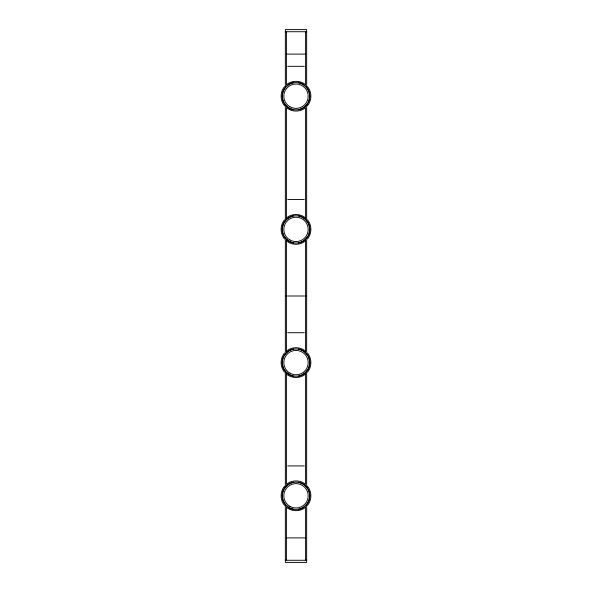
<?xml version="1.0" encoding="UTF-8"?>
<svg xmlns="http://www.w3.org/2000/svg" width="592" height="592" viewBox="0 0 592 592"><rect width="100%" height="100%" fill="white"/><g stroke="black" fill="none" stroke-linecap="round" stroke-linejoin="round"><path stroke-width="0.89" d="M284.574 86.61C279.994 91.96 279.994 100.44 284.574 105.79M307.426 105.79C312.006 100.44 312.006 91.96 307.426 86.61M284.574 219.81C279.994 225.16 279.994 233.64 284.574 238.99M307.426 238.99C312.006 233.64 312.006 225.16 307.426 219.81M284.574 353.01C279.994 358.36 279.994 366.84 284.574 372.19M307.426 372.19C312.006 366.84 312.006 358.36 307.426 353.01M284.574 486.21C279.994 491.56 279.994 500.04 284.574 505.39M307.426 505.39C312.006 500.04 312.006 491.56 307.426 486.21M286.41 84.774C291.76 80.194 300.24 80.194 305.59 84.774M286.41 217.974C291.76 213.394 300.24 213.394 305.59 217.974M305.59 240.826C300.24 245.406 291.76 245.406 286.41 240.826M286.41 351.174C291.76 346.594 300.24 346.594 305.59 351.174M305.59 374.026C300.24 378.606 291.76 378.606 286.41 374.026M305.59 507.226C300.24 511.806 291.76 511.806 286.41 507.226M285.344 31.731L306.656 31.731M286.41 54.109L305.59 54.109M287.697 66.326L304.303 66.326M287.697 199.526L304.303 199.526M285.344 296L306.656 296M287.697 332.726L304.303 332.726M287.697 465.926L304.303 465.926M286.41 537.891L305.59 537.891M285.344 560.269L306.656 560.269M306.656 86.425L306.656 29.6L285.344 29.6L285.344 86.425M306.656 105.813L306.656 219.373M306.656 239.679L306.656 352.321M306.656 372.627L306.656 486.187M306.656 505.575L306.656 562.4L285.344 562.4L285.344 505.575M305.59 31.731L305.59 84.575M305.59 218.448L305.59 107.655C300.211 112.184 291.76 112.214 286.41 107.626L286.41 218.448M305.59 240.604L305.59 351.396M305.59 373.552L305.59 484.345C300.211 479.816 291.76 479.786 286.41 484.374L286.41 373.552M305.59 507.425L305.59 560.269M286.41 31.731L286.41 84.575M286.41 240.604L286.41 351.396M286.41 507.425L286.41 560.269M285.344 105.813L285.344 219.373M285.344 239.679L285.344 352.321M285.344 372.627L285.344 486.187M308.358 89.991A13.831 13.831 0 0 1 308.358 102.409M307.981 103.119A13.831 13.831 0 0 1 298.405 109.823M293.595 109.823A13.831 13.831 0 0 1 284.019 103.119M283.642 102.409A13.831 13.831 0 0 1 283.642 89.991M284.019 89.281A13.831 13.831 0 0 1 293.595 82.577M298.405 82.577A13.831 13.831 0 0 1 307.981 89.281M308.358 223.191A13.831 13.831 0 0 1 308.358 235.609M307.981 236.319A13.831 13.831 0 0 1 298.405 243.023M293.595 243.023A13.831 13.831 0 0 1 284.019 236.319M283.642 235.609A13.831 13.831 0 0 1 283.642 223.191M284.019 222.481A13.831 13.831 0 0 1 293.595 215.777M298.405 215.777A13.831 13.831 0 0 1 307.981 222.481M308.358 356.391A13.831 13.831 0 0 1 308.358 368.809M307.981 369.519A13.831 13.831 0 0 1 298.405 376.223M293.595 376.223A13.831 13.831 0 0 1 284.019 369.519M283.642 368.809A13.831 13.831 0 0 1 283.642 356.391M284.019 355.681A13.831 13.831 0 0 1 293.595 348.977M298.405 348.977A13.831 13.831 0 0 1 307.981 355.681M308.358 489.591A13.831 13.831 0 0 1 308.358 502.009M307.981 502.719A13.831 13.831 0 0 1 298.405 509.423M293.595 509.423A13.831 13.831 0 0 1 284.019 502.719M283.642 502.009A13.831 13.831 0 0 1 283.642 489.591M284.019 488.881A13.831 13.831 0 0 1 293.595 482.177M298.405 482.177A13.831 13.831 0 0 1 307.981 488.881M289.902 106.76A12.195 12.195 0 0 0 308.195 96.2A12.195 12.195 0 0 0 289.902 85.64A12.195 12.195 0 0 0 289.902 106.76M287.231 106.649A13.638 13.638 0 0 0 309.431 98.568A13.638 13.638 0 0 0 291.338 83.383A13.638 13.638 0 0 0 287.231 106.649M289.902 239.96A12.195 12.195 0 0 0 308.195 229.4A12.195 12.195 0 0 0 289.902 218.84A12.195 12.195 0 0 0 289.902 239.96M287.231 239.849A13.638 13.638 0 0 0 309.431 231.768A13.638 13.638 0 0 0 291.338 216.583A13.638 13.638 0 0 0 287.231 239.849M289.902 373.16A12.195 12.195 0 0 0 308.195 362.6A12.195 12.195 0 0 0 289.902 352.04A12.195 12.195 0 0 0 289.902 373.16M287.231 373.049A13.638 13.638 0 0 0 309.431 364.968A13.638 13.638 0 0 0 291.338 349.783A13.638 13.638 0 0 0 287.231 373.049M289.902 506.36A12.195 12.195 0 0 0 308.195 495.8A12.195 12.195 0 0 0 289.902 485.24A12.195 12.195 0 0 0 289.902 506.36M287.231 506.249A13.638 13.638 0 0 0 309.431 498.168A13.638 13.638 0 0 0 291.338 482.983A13.638 13.638 0 0 0 287.231 506.249"/></g></svg>
